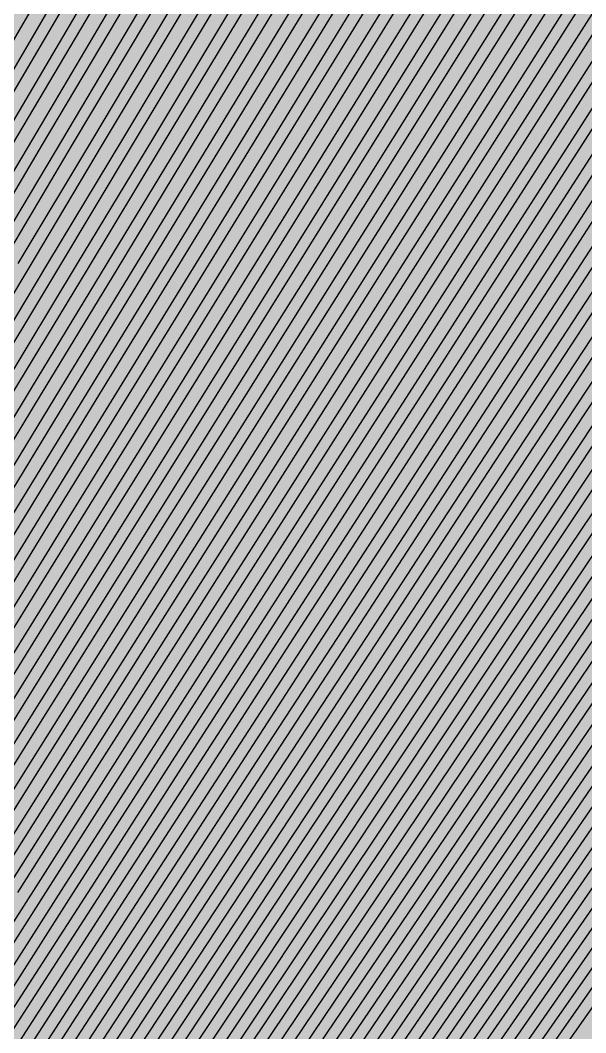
# Model space of a CAD drawing. Header units: metres. Extents: x -7231 to 10969, y -37556 to 1873.
# Drawn here: x 2999.5 to 3101.5, y -18355.3 to -18172.5 of the extents above; entities that cross this region are included whole.
import ezdxf

# ---------------------------------------------------------------- set-up
doc = ezdxf.new("R2010")
doc.units = ezdxf.units.M
for name, color, linetype in [('Metal1', 4, 'CONTINUOUS'), ('Metal2', 3, 'CONTINUOUS'), ('Polyimide', 7, 'CONTINUOUS')]:
    doc.layers.add(name, color=color, linetype=linetype)

msp = doc.modelspace()

# ---------------------------------------------------------------- hatches: boundary and pattern name
at = {"layer": 'Polyimide'}
msp.add_hatch(color=7, dxfattribs=at).paths.add_polyline_path([(4065.69, -468), (4066.67, -501.99), (4068.51, -535.99), (4071.41, -569.99), (4075.54, -603.99), (4081.04, -637.99), (4088.01, -671.99), (4096.52, -705.98), (4106.62, -739.98), (4118.33, -773.98), (4131.63, -807.98), (4146.49, -841.98), (4162.87, -875.98), (4180.68, -909.97), (4199.83, -943.97), (4220.22, -977.97), (4241.73, -1011.97), (4264.21, -1045.97), (4287.52, -1079.96), (4311.51, -1113.96), (4336.01, -1147.96), (4360.86, -1181.96), (4385.88, -1215.96), (4410.89, -1249.96), (4435.74, -1283.95), (4460.24, -1317.95), (4484.23, -1351.95), (4507.54, -1385.95), (4530.02, -1419.95), (4551.53, -1453.94), (4571.92, -1487.94), (4591.07, -1521.94), (4608.88, -1555.94), (4625.26, -1589.94), (4640.12, -1623.94), (4653.42, -1657.93), (4665.13, -1691.93), (4675.23, -1725.93), (4683.74, -1759.93), (4690.71, -1793.93), (4696.21, -1827.93), (4700.34, -1861.92), (4703.24, -1895.92), (4705.08, -1929.92), (4706.06, -1963.92), (4706.44, -1997.92), (4706.5, -2031.91), (4706.5, -4793.02), (4709.95, -4838.39), (4720.22, -4882.71), (4737.08, -4924.98), (4760.13, -4964.2), (4788.85, -4999.49), (4822.58, -5030.03), (4860.53, -5055.12), (4901.85, -5074.18), (4901.85, -5074.18), (4970.68, -5105.23), (5034.7, -5145.26), (5092.76, -5193.54), (5143.8, -5249.19), (5186.89, -5311.2), (5221.24, -5378.44), (5246.23, -5449.69), (5261.41, -5523.66), (5266.5, -5599), (5261.41, -5674.34), (5246.23, -5748.31), (5221.24, -5819.56), (5186.89, -5886.8), (5143.8, -5948.81), (5092.76, -6004.46), (5034.7, -6052.74), (4970.68, -6092.77), (4901.85, -6123.82), (4860.53, -6142.88), (4822.58, -6167.97), (4788.85, -6198.51), (4760.13, -6233.8), (4737.08, -6273.02), (4720.22, -6315.29), (4709.95, -6359.61), (4706.5, -6404.98), (4706.5, -9221.52), (4709.95, -9266.88), (4720.22, -9311.21), (4737.08, -9353.47), (4760.13, -9392.7), (4788.85, -9427.98), (4822.58, -9458.52), (4860.53, -9483.61), (4901.85, -9502.67), (4970.68, -9533.72), (5034.7, -9573.75), (5092.76, -9622.03), (5143.8, -9677.68), (5186.89, -9739.69), (5221.24, -9806.94), (5246.23, -9878.19), (5261.41, -9952.16), (5266.5, -10027.49), (5261.41, -10102.83), (5246.23, -10176.8), (5221.24, -10248.05), (5186.89, -10315.3), (5143.8, -10377.31), (5092.76, -10432.96), (5034.7, -10481.24), (4970.68, -10521.27), (4901.85, -10552.32), (4860.53, -10571.38), (4822.58, -10596.46), (4788.85, -10627), (4760.13, -10662.29), (4737.08, -10701.52), (4720.22, -10743.78), (4709.95, -10788.1), (4706.5, -10833.47), (4706.5, -13650.01), (4709.95, -13695.38), (4720.22, -13739.7), (4737.08, -13781.96), (4760.13, -13821.19), (4788.85, -13856.48), (4822.58, -13887.02), (4860.53, -13912.11), (4901.85, -13931.17), (4970.68, -13962.22), (5034.7, -14002.25), (5092.76, -14050.53), (5143.8, -14106.18), (5186.89, -14168.19), (5221.24, -14235.43), (5246.23, -14306.68), (5261.41, -14380.65), (5266.5, -14455.99), (5261.41, -14531.33), (5246.23, -14605.29), (5221.24, -14676.55), (5186.89, -14743.79), (5143.8, -14805.8), (5092.76, -14861.45), (5034.7, -14909.73), (4970.68, -14949.76), (4901.85, -14980.81), (4860.53, -14999.87), (4822.58, -15024.96), (4788.85, -15055.5), (4760.13, -15090.79), (4737.08, -15130.01), (4720.22, -15172.27), (4709.95, -15216.6), (4706.5, -15261.97), (4706.5, -15455.99), (4720.95, -15750.04), (4764.14, -16041.26), (4835.68, -16326.84), (4934.86, -16604.04), (5060.74, -16870.18), (5212.09, -17122.7), (5387.47, -17359.17), (5585.18, -17577.31), (5803.32, -17775.02), (6039.79, -17950.4), (6292.31, -18101.75), (6558.45, -18227.63), (6835.65, -18326.81), (7121.23, -18398.34), (7412.45, -18441.54), (7706.5, -18455.99), (9969.01, -18455.99), (10047.42, -18459.84), (10125.08, -18471.36), (10201.23, -18490.44), (10275.15, -18516.89), (10346.12, -18550.45), (10413.46, -18590.81), (10476.52, -18637.58), (10534.69, -18690.3), (10587.41, -18748.47), (10634.18, -18811.53), (10674.54, -18878.87), (10708.11, -18949.84), (10734.56, -19023.76), (10753.63, -19099.92), (10765.15, -19177.58), (10769.01, -19255.99), (10769.01, -20895.8), (10730.24, -20951.41), (10694.6, -21009.08), (10662.21, -21068.63), (10633.17, -21129.89), (10607.55, -21192.66), (10585.45, -21256.74), (10566.93, -21321.96), (10552.05, -21388.09), (10540.84, -21454.95), (10533.35, -21522.33), (10529.6, -21590.02), (10529.6, -21657.81), (10533.35, -21725.5), (10540.84, -21792.87), (10552.05, -21859.73), (10566.93, -21925.87), (10585.45, -21991.08), (10607.55, -22055.17), (10633.17, -22117.94), (10662.21, -22179.19), (10694.6, -22238.74), (10730.24, -22296.41), (10769.01, -22352.03), (10769.01, -32454.24), (10728.74, -32510.49), (10691.72, -32568.92), (10658.05, -32629.35), (10627.85, -32691.58), (10601.2, -32755.42), (10578.21, -32820.67), (10558.93, -32887.1), (10543.44, -32954.52), (10531.77, -33022.71), (10523.97, -33091.44), (10520.07, -33160.51), (10520.07, -33229.69), (10523.97, -33298.75), (10531.77, -33367.49), (10543.44, -33435.67), (10558.93, -33503.09), (10578.21, -33569.53), (10601.2, -33634.77), (10627.85, -33698.61), (10658.05, -33760.85), (10691.72, -33821.28), (10728.74, -33879.71), (10769.01, -33935.96), (10769.01, -36556), (10765.15, -36634.41), (10753.63, -36712.07), (10734.56, -36788.23), (10708.11, -36862.15), (10674.54, -36933.12), (10634.18, -37000.46), (10587.41, -37063.51), (10534.69, -37121.69), (10476.52, -37174.41), (10413.46, -37221.18), (10346.12, -37261.54), (10275.15, -37295.1), (10201.23, -37321.55), (10125.08, -37340.63), (10047.42, -37352.15), (9969.01, -37356), (-6231.01, -37356), (-6309.42, -37352.15), (-6387.08, -37340.63), (-6463.23, -37321.55), (-6537.15, -37295.1), (-6608.12, -37261.54), (-6675.46, -37221.18), (-6738.52, -37174.41), (-6796.69, -37121.69), (-6849.41, -37063.51), (-6896.18, -37000.46), (-6936.54, -36933.12), (-6970.11, -36862.15), (-6996.56, -36788.23), (-7015.63, -36712.07), (-7027.15, -36634.41), (-7031.01, -36556), (-7031.01, -33936), (-6990.74, -33879.75), (-6953.7, -33821.31), (-6920.03, -33760.88), (-6889.82, -33698.64), (-6863.18, -33634.8), (-6840.18, -33569.55), (-6820.9, -33503.11), (-6805.4, -33435.69), (-6793.74, -33367.49), (-6785.94, -33298.75), (-6782.03, -33229.68), (-6782.03, -33160.5), (-6785.94, -33091.43), (-6793.74, -33022.69), (-6805.4, -32954.5), (-6820.9, -32887.07), (-6840.18, -32820.63), (-6863.18, -32755.39), (-6889.82, -32691.54), (-6920.03, -32629.3), (-6953.7, -32568.87), (-6990.74, -32510.43), (-7031.01, -32454.18), (-7031.01, -22364.83), (-6990.74, -22308.58), (-6953.7, -22250.14), (-6920.03, -22189.71), (-6889.82, -22127.47), (-6863.18, -22063.62), (-6840.18, -21998.38), (-6820.9, -21931.94), (-6805.4, -21864.51), (-6793.74, -21796.32), (-6785.94, -21727.58), (-6782.03, -21658.51), (-6782.03, -21589.33), (-6785.94, -21520.26), (-6793.74, -21451.52), (-6805.4, -21383.32), (-6820.9, -21315.9), (-6840.18, -21249.46), (-6863.18, -21184.21), (-6889.82, -21120.37), (-6920.03, -21058.13), (-6953.7, -20997.7), (-6990.74, -20939.26), (-7031.01, -20883.01), (-7031.01, -19255.99), (-7027.15, -19177.58), (-7015.63, -19099.92), (-6996.56, -19023.76), (-6970.11, -18949.84), (-6936.54, -18878.87), (-6896.18, -18811.53), (-6849.41, -18748.47), (-6796.69, -18690.3), (-6738.52, -18637.58), (-6675.46, -18590.81), (-6608.12, -18550.45), (-6537.15, -18516.89), (-6463.23, -18490.44), (-6387.08, -18471.36), (-6309.42, -18459.84), (-6231.01, -18455.99), (-3968.5, -18455.99), (-3674.45, -18441.54), (-3383.23, -18398.34), (-3097.65, -18326.81), (-2820.45, -18227.63), (-2554.31, -18101.75), (-2301.79, -17950.4), (-2065.32, -17775.02), (-1847.18, -17577.31), (-1649.47, -17359.17), (-1474.09, -17122.7), (-1322.74, -16870.18), (-1196.86, -16604.04), (-1097.68, -16326.84), (-1026.14, -16041.26), (-982.95, -15750.04), (-968.5, -15455.99), (-968.5, -15261.97), (-971.95, -15216.6), (-982.22, -15172.27), (-999.08, -15130.01), (-1022.13, -15090.79), (-1050.85, -15055.5), (-1084.58, -15024.96), (-1122.53, -14999.87), (-1163.85, -14980.81), (-1232.68, -14949.76), (-1296.7, -14909.73), (-1354.76, -14861.45), (-1405.8, -14805.8), (-1448.89, -14743.79), (-1483.24, -14676.55), (-1508.23, -14605.29), (-1523.41, -14531.33), (-1528.5, -14455.99), (-1523.41, -14380.65), (-1508.23, -14306.68), (-1483.24, -14235.43), (-1448.89, -14168.19), (-1405.8, -14106.18), (-1354.76, -14050.53), (-1296.7, -14002.25), (-1232.68, -13962.22), (-1163.85, -13931.17), (-1122.53, -13912.11), (-1084.58, -13887.02), (-1050.85, -13856.48), (-1022.13, -13821.19), (-999.08, -13781.96), (-982.22, -13739.7), (-971.95, -13695.38), (-968.5, -13650.01), (-968.5, -12309.64), (-971.95, -12264.27), (-982.22, -12219.94), (-999.08, -12177.68), (-1022.13, -12138.46), (-1050.85, -12103.17), (-1084.58, -12072.63), (-1122.53, -12047.54), (-1163.85, -12028.48), (-1232.68, -11997.43), (-1296.7, -11957.4), (-1354.76, -11909.12), (-1405.8, -11853.47), (-1448.89, -11791.46), (-1483.24, -11724.22), (-1508.23, -11652.96), (-1523.41, -11579), (-1528.5, -11503.66), (-1523.41, -11428.32), (-1508.23, -11354.35), (-1483.24, -11283.1), (-1448.89, -11215.86), (-1405.8, -11153.85), (-1354.76, -11098.2), (-1296.7, -11049.92), (-1232.68, -11009.89), (-1163.85, -10978.84), (-1122.53, -10959.78), (-1084.58, -10934.69), (-1050.85, -10904.15), (-1022.13, -10868.86), (-999.08, -10829.63), (-982.22, -10787.37), (-971.95, -10743.05), (-968.5, -10697.68), (-968.5, -9357.31), (-971.95, -9311.94), (-982.22, -9267.62), (-999.08, -9225.35), (-1022.13, -9186.13), (-1050.85, -9150.84), (-1084.58, -9120.3), (-1122.53, -9095.21), (-1163.85, -9076.15), (-1163.85, -9076.15), (-1232.68, -9045.1), (-1296.7, -9005.07), (-1354.76, -8956.79), (-1405.8, -8901.14), (-1448.89, -8839.13), (-1483.24, -8771.89), (-1508.23, -8700.64), (-1523.41, -8626.67), (-1528.5, -8551.33), (-1523.41, -8475.99), (-1508.23, -8402.02), (-1483.24, -8330.77), (-1448.89, -8263.53), (-1405.8, -8201.52), (-1354.76, -8145.87), (-1296.7, -8097.59), (-1232.68, -8057.56), (-1163.85, -8026.51), (-1163.85, -8026.51), (-1122.53, -8007.45), (-1084.58, -7982.36), (-1050.85, -7951.82), (-1022.13, -7916.53), (-999.08, -7877.31), (-982.22, -7835.04), (-971.95, -7790.72), (-968.5, -7745.35), (-968.5, -6404.98), (-971.95, -6359.61), (-982.22, -6315.29), (-999.08, -6273.02), (-1022.13, -6233.8), (-1050.85, -6198.51), (-1084.58, -6167.97), (-1122.53, -6142.88), (-1163.85, -6123.82), (-1163.85, -6123.82), (-1232.68, -6092.77), (-1296.7, -6052.74), (-1354.76, -6004.46), (-1405.8, -5948.81), (-1448.89, -5886.8), (-1483.24, -5819.56), (-1508.23, -5748.31), (-1523.41, -5674.34), (-1528.5, -5599), (-1523.41, -5523.66), (-1508.23, -5449.69), (-1483.24, -5378.44), (-1448.89, -5311.2), (-1405.8, -5249.19), (-1354.76, -5193.54), (-1296.7, -5145.26), (-1232.68, -5105.23), (-1163.85, -5074.18), (-1163.85, -5074.18), (-1122.53, -5055.12), (-1084.58, -5030.03), (-1050.85, -4999.49), (-1022.13, -4964.2), (-999.08, -4924.98), (-982.22, -4882.71), (-971.95, -4838.39), (-968.5, -4793.02), (-968.5, -2031.91), (-968.44, -1997.92), (-968.06, -1963.92), (-967.05, -1929.92), (-965.18, -1895.92), (-962.22, -1861.92), (-958.01, -1827.93), (-952.41, -1793.93), (-945.31, -1759.93), (-936.64, -1725.93), (-926.35, -1691.93), (-914.43, -1657.93), (-900.88, -1623.94), (-885.74, -1589.94), (-869.05, -1555.94), (-850.91, -1521.94), (-831.4, -1487.94), (-810.63, -1453.94), (-788.72, -1419.95), (-765.82, -1385.95), (-742.07, -1351.95), (-717.63, -1317.95), (-692.67, -1283.95), (-667.36, -1249.96), (-641.88, -1215.96), (-616.39, -1181.96), (-591.08, -1147.96), (-566.12, -1113.96), (-541.68, -1079.96), (-517.93, -1045.97), (-495.03, -1011.97), (-473.12, -977.97), (-452.35, -943.97), (-432.84, -909.97), (-414.7, -875.98), (-398.01, -841.98), (-382.87, -807.98), (-369.32, -773.98), (-357.4, -739.98), (-347.11, -705.98), (-338.44, -671.99), (-331.34, -637.99), (-325.74, -603.99), (-321.53, -569.99), (-318.57, -535.99), (-316.7, -501.99), (-315.69, -468), (-315.31, -434), (-315.25, -400), (-315.25, 401), (-315.25, 451), (-315.25, 1644), (-270.25, 1644), (-270.03, 1637.13), (-269.35, 1630.29), (-268.23, 1623.52), (-266.67, 1616.82), (-264.68, 1610.25), (-262.26, 1603.82), (-259.42, 1597.56), (-256.18, 1591.5), (-252.55, 1585.67), (-248.55, 1580.08), (-244.19, 1574.77), (-239.5, 1569.75), (-234.48, 1565.06), (-229.17, 1560.7), (-223.58, 1556.7), (-217.75, 1553.07), (-211.69, 1549.83), (-205.43, 1546.99), (-199, 1544.57), (-192.43, 1542.58), (-185.73, 1541.02), (-178.96, 1539.9), (-172.12, 1539.22), (-165.25, 1539), (-158.38, 1539.22), (-151.54, 1539.9), (-144.77, 1541.02), (-138.07, 1542.58), (-131.5, 1544.57), (-125.07, 1546.99), (-118.81, 1549.83), (-112.75, 1553.07), (-106.92, 1556.7), (-101.33, 1560.7), (-96.02, 1565.06), (-91, 1569.75), (-86.31, 1574.77), (-81.95, 1580.08), (-77.95, 1585.67), (-74.32, 1591.5), (-71.08, 1597.56), (-68.24, 1603.82), (-65.82, 1610.25), (-63.83, 1616.82), (-62.27, 1623.52), (-61.15, 1630.29), (-60.47, 1637.13), (-60.25, 1644), (1853, 1644), (1853, 1573), (3815.25, 1573), (3815.46, 1579.54), (3816.11, 1586.05), (3817.17, 1592.51), (3818.66, 1598.88), (3820.56, 1605.14), (3822.86, 1611.27), (3825.56, 1617.23), (3828.65, 1623), (3832.1, 1628.56), (3835.91, 1633.88), (3840.07, 1638.93), (3844.54, 1643.71), (3849.32, 1648.18), (3854.37, 1652.34), (3859.69, 1656.15), (3865.25, 1659.6), (3871.02, 1662.69), (3876.98, 1665.39), (3883.11, 1667.69), (3889.37, 1669.59), (3895.74, 1671.08), (3902.2, 1672.14), (3908.71, 1672.79), (3915.25, 1673), (3921.79, 1672.79), (3928.3, 1672.14), (3934.76, 1671.08), (3941.13, 1669.59), (3947.39, 1667.69), (3953.52, 1665.39), (3959.48, 1662.69), (3965.25, 1659.6), (3970.81, 1656.15), (3976.13, 1652.34), (3981.18, 1648.18), (3985.96, 1643.71), (3990.43, 1638.93), (3994.59, 1633.88), (3998.4, 1628.56), (4001.85, 1623), (4004.94, 1617.23), (4007.64, 1611.27), (4009.94, 1605.14), (4011.84, 1598.88), (4013.33, 1592.51), (4014.39, 1586.05), (4015.04, 1579.54), (4015.25, 1573), (4065.25, 1573), (4065.25, 451), (4065.25, 401), (4065.25, -400), (4065.31, -434), (4065.69, -468)])

# ---------------------------------------------------------------- linework, layer by layer
at = {"layer": 'Metal1'}
for points in [[(2987.87, -18261.42), (3001.5, -18238.91), (3015.14, -18216.41), (3028.77, -18193.91), (3042.41, -18171.41), (3056.04, -18148.91), (3069.68, -18126.41), (3083.31, -18103.91), (3096.95, -18081.41), (3110.58, -18058.91), (3124.22, -18036.41), (3137.85, -18013.91), (3151.49, -17991.41), (3165.12, -17968.91), (3178.76, -17946.41), (3192.39, -17923.91), (3206.03, -17901.4), (3219.66, -17878.9), (3233.3, -17856.4), (3246.93, -17833.9), (3260.57, -17811.4), (3274.2, -17788.9), (3287.84, -17766.4)], [(2990.93, -18238.92), (3004.44, -18216.42), (3017.95, -18193.92), (3031.46, -18171.42), (3044.96, -18148.92), (3058.47, -18126.41), (3071.98, -18103.91), (3085.49, -18081.41), (3099, -18058.91), (3112.5, -18036.41), (3126.01, -18013.91), (3139.52, -17991.41), (3153.03, -17968.91), (3166.53, -17946.41), (3180.04, -17923.91), (3193.55, -17901.41), (3207.06, -17878.91), (3220.57, -17856.41), (3234.07, -17833.91), (3247.58, -17811.41), (3261.09, -17788.9), (3274.6, -17766.4)], [(2993.74, -18216.42), (3007.13, -18193.92), (3020.51, -18171.42), (3033.89, -18148.92), (3047.27, -18126.42), (3060.65, -18103.92), (3074.03, -18081.42), (3087.41, -18058.92), (3100.79, -18036.42), (3114.17, -18013.92), (3127.55, -17991.41), (3140.93, -17968.91), (3154.31, -17946.41), (3167.69, -17923.91), (3181.07, -17901.41), (3194.45, -17878.91), (3207.83, -17856.41), (3221.21, -17833.91), (3234.6, -17811.41), (3247.98, -17788.91), (3261.36, -17766.41)], [(2994.86, -18283.91), (3008.75, -18261.41), (3022.64, -18238.91), (3036.53, -18216.41), (3050.42, -18193.91), (3064.31, -18171.41), (3078.2, -18148.91), (3092.09, -18126.4), (3105.98, -18103.9), (3119.87, -18081.4), (3133.76, -18058.9), (3147.64, -18036.4), (3161.53, -18013.9), (3175.42, -17991.4), (3189.31, -17968.9), (3203.2, -17946.4), (3217.09, -17923.9), (3230.98, -17901.4), (3244.87, -17878.9), (3258.76, -17856.4), (3272.65, -17833.9), (3286.54, -17811.39), (3300.43, -17788.89), (3314.31, -17766.39)], [(2996.3, -18193.92), (3009.55, -18171.42), (3022.81, -18148.92), (3036.06, -18126.42), (3049.32, -18103.92), (3062.57, -18081.42), (3075.82, -18058.92), (3089.08, -18036.42), (3102.33, -18013.92), (3115.58, -17991.42), (3128.84, -17968.92), (3142.09, -17946.42), (3155.34, -17923.92), (3168.6, -17901.42), (3181.85, -17878.91), (3195.1, -17856.41), (3208.36, -17833.91), (3221.61, -17811.41), (3234.86, -17788.91), (3248.12, -17766.41)], [(2998.31, -18261.41), (3012.07, -18238.91), (3025.83, -18216.41), (3039.6, -18193.91), (3053.36, -18171.41), (3067.12, -18148.91), (3080.88, -18126.41), (3094.64, -18103.91), (3108.41, -18081.41), (3122.17, -18058.91), (3135.93, -18036.41), (3149.69, -18013.9), (3163.45, -17991.4), (3177.22, -17968.9), (3190.98, -17946.4), (3204.74, -17923.9), (3218.5, -17901.4), (3232.26, -17878.9), (3246.03, -17856.4), (3259.79, -17833.9), (3273.55, -17811.4), (3287.31, -17788.9), (3301.07, -17766.4)], [(3302.78, -17767.44), (3289.02, -17789.94), (3275.26, -17812.44), (3261.49, -17834.94), (3247.73, -17857.44), (3233.97, -17879.94), (3220.21, -17902.44), (3206.45, -17924.95), (3192.68, -17947.45), (3178.92, -17969.95), (3165.16, -17992.45), (3151.4, -18014.95), (3137.64, -18037.45), (3123.87, -18059.95), (3110.11, -18082.45), (3096.35, -18104.95), (3082.59, -18127.45), (3068.83, -18149.95), (3055.06, -18172.45), (3041.3, -18194.95), (3027.54, -18217.45), (3013.78, -18239.95), (3000.02, -18262.46), (2986.25, -18284.96)], [(3236.61, -17767.42), (3223.48, -17789.92), (3210.35, -17812.42), (3197.23, -17834.92), (3184.1, -17857.43), (3170.97, -17879.93), (3157.85, -17902.43), (3144.72, -17924.93), (3131.59, -17947.43), (3118.47, -17969.93), (3105.34, -17992.43), (3092.22, -18014.93), (3079.09, -18037.43), (3065.96, -18059.93), (3052.84, -18082.43), (3039.71, -18104.93), (3026.58, -18127.43), (3013.46, -18149.93), (3000.33, -18172.43), (2987.2, -18194.94)], [(3289.55, -17767.44), (3275.91, -17789.94), (3262.28, -17812.44), (3248.64, -17834.94), (3235.01, -17857.44), (3221.37, -17879.94), (3207.74, -17902.44), (3194.1, -17924.94), (3180.47, -17947.44), (3166.83, -17969.94), (3153.2, -17992.44), (3139.56, -18014.94), (3125.93, -18037.45), (3112.29, -18059.95), (3098.66, -18082.45), (3085.02, -18104.95), (3071.39, -18127.45), (3057.75, -18149.95), (3044.12, -18172.45), (3030.48, -18194.95), (3016.85, -18217.45), (3003.21, -18239.95), (2989.58, -18262.45)], [(3276.31, -17767.43), (3262.8, -17789.93), (3249.3, -17812.43), (3235.79, -17834.94), (3222.28, -17857.44), (3208.77, -17879.94), (3195.26, -17902.44), (3181.76, -17924.94), (3168.25, -17947.44), (3154.74, -17969.94), (3141.23, -17992.44), (3127.73, -18014.94), (3114.22, -18037.44), (3100.71, -18059.94), (3087.2, -18082.44), (3073.69, -18104.94), (3060.19, -18127.44), (3046.68, -18149.95), (3033.17, -18172.45), (3019.66, -18194.95), (3006.16, -18217.45), (2992.65, -18239.95)], [(3263.08, -17767.43), (3249.7, -17789.93), (3236.31, -17812.43), (3222.93, -17834.93), (3209.55, -17857.43), (3196.17, -17879.93), (3182.79, -17902.43), (3169.41, -17924.93), (3156.03, -17947.44), (3142.65, -17969.94), (3129.27, -17992.44), (3115.89, -18014.94), (3102.51, -18037.44), (3089.13, -18059.94), (3075.75, -18082.44), (3062.37, -18104.94), (3048.99, -18127.44), (3035.61, -18149.94), (3022.22, -18172.44), (3008.84, -18194.94), (2995.46, -18217.44)], [(3316.02, -17767.44), (3302.13, -17789.94), (3288.24, -17812.45), (3274.35, -17834.95), (3260.46, -17857.45), (3246.57, -17879.95), (3232.68, -17902.45), (3218.79, -17924.95), (3204.9, -17947.45), (3191.01, -17969.95), (3177.12, -17992.45), (3163.24, -18014.95), (3149.35, -18037.45), (3135.46, -18059.95), (3121.57, -18082.45), (3107.68, -18104.95), (3093.79, -18127.45), (3079.9, -18149.96), (3066.01, -18172.46), (3052.12, -18194.96), (3038.23, -18217.46), (3024.34, -18239.96), (3010.45, -18262.46), (2996.57, -18284.96)], [(3249.84, -17767.43), (3236.59, -17789.93), (3223.33, -17812.43), (3210.08, -17834.93), (3196.83, -17857.43), (3183.57, -17879.93), (3170.32, -17902.43), (3157.07, -17924.93), (3143.81, -17947.43), (3130.56, -17969.93), (3117.31, -17992.43), (3104.05, -18014.93), (3090.8, -18037.43), (3077.55, -18059.94), (3064.29, -18082.44), (3051.04, -18104.94), (3037.78, -18127.44), (3024.53, -18149.94), (3011.28, -18172.44), (2998.02, -18194.94)], [(2991.16, -18306.41), (3005.18, -18283.91), (3019.2, -18261.41), (3033.21, -18238.9), (3047.23, -18216.4), (3061.24, -18193.9), (3075.26, -18171.4), (3089.28, -18148.9), (3103.29, -18126.4), (3117.31, -18103.9), (3131.33, -18081.4), (3145.34, -18058.9), (3159.36, -18036.4), (3173.37, -18013.9), (3187.39, -17991.4), (3201.41, -17968.9), (3215.42, -17946.4), (3229.44, -17923.89), (3243.46, -17901.39), (3257.47, -17878.89), (3271.49, -17856.39), (3285.5, -17833.89), (3299.52, -17811.39), (3313.54, -17788.89)], [(3315.23, -17789.95), (3301.22, -17812.45), (3287.2, -17834.95), (3273.19, -17857.45), (3259.17, -17879.95), (3245.15, -17902.45), (3231.14, -17924.95), (3217.12, -17947.45), (3203.1, -17969.95), (3189.09, -17992.45), (3175.07, -18014.95), (3161.06, -18037.46), (3147.04, -18059.96), (3133.02, -18082.46), (3119.01, -18104.96), (3104.99, -18127.46), (3090.97, -18149.96), (3076.96, -18172.46), (3062.94, -18194.96), (3048.93, -18217.46), (3034.91, -18239.96), (3020.89, -18262.46), (3006.88, -18284.96), (2992.86, -18307.46)], [(2987.21, -18328.9), (3001.35, -18306.4), (3015.49, -18283.9), (3029.64, -18261.4), (3043.78, -18238.9), (3057.92, -18216.4), (3072.07, -18193.9), (3086.21, -18171.4), (3100.35, -18148.9), (3114.5, -18126.4), (3128.64, -18103.9), (3142.79, -18081.4), (3156.93, -18058.9), (3171.07, -18036.39), (3185.22, -18013.89), (3199.36, -17991.39), (3213.5, -17968.89), (3227.65, -17946.39), (3241.79, -17923.89), (3255.93, -17901.39), (3270.08, -17878.89), (3284.22, -17856.39), (3298.36, -17833.89), (3312.51, -17811.39)], [(3314.2, -17812.45), (3300.06, -17834.95), (3285.91, -17857.45), (3271.77, -17879.95), (3257.63, -17902.46), (3243.48, -17924.96), (3229.34, -17947.46), (3215.2, -17969.96), (3201.05, -17992.46), (3186.91, -18014.96), (3172.77, -18037.46), (3158.62, -18059.96), (3144.48, -18082.46), (3130.34, -18104.96), (3116.19, -18127.46), (3102.05, -18149.96), (3087.9, -18172.46), (3073.76, -18194.96), (3059.62, -18217.46), (3045.47, -18239.97), (3031.33, -18262.47), (3017.19, -18284.97), (3003.04, -18307.47), (2988.9, -18329.97)], [(2997.27, -18328.9), (3011.54, -18306.4), (3025.81, -18283.9), (3040.08, -18261.4), (3054.35, -18238.9), (3068.62, -18216.4), (3082.89, -18193.9), (3097.16, -18171.4), (3111.43, -18148.89), (3125.7, -18126.39), (3139.97, -18103.89), (3154.24, -18081.39), (3168.52, -18058.89), (3182.79, -18036.39), (3197.06, -18013.89), (3211.33, -17991.39), (3225.6, -17968.89), (3239.87, -17946.39), (3254.14, -17923.89), (3268.41, -17901.39), (3282.68, -17878.89), (3296.95, -17856.39), (3311.22, -17833.89)], [(3312.91, -17834.96), (3298.64, -17857.46), (3284.37, -17879.96), (3270.1, -17902.46), (3255.83, -17924.96), (3241.56, -17947.46), (3227.29, -17969.96), (3213.02, -17992.46), (3198.75, -18014.96), (3184.47, -18037.46), (3170.2, -18059.96), (3155.93, -18082.46), (3141.66, -18104.96), (3127.39, -18127.47), (3113.12, -18149.97), (3098.85, -18172.47), (3084.58, -18194.97), (3070.31, -18217.47), (3056.04, -18239.97), (3041.77, -18262.47), (3027.5, -18284.97), (3013.23, -18307.47), (2998.96, -18329.97)], [(2992.93, -18351.4), (3007.33, -18328.9), (3021.73, -18306.4), (3036.13, -18283.9), (3050.52, -18261.39), (3064.92, -18238.89), (3079.32, -18216.39), (3093.72, -18193.89), (3108.11, -18171.39), (3122.51, -18148.89), (3136.91, -18126.39), (3151.31, -18103.89), (3165.7, -18081.39), (3180.1, -18058.89), (3194.5, -18036.39), (3208.9, -18013.89), (3223.29, -17991.39), (3237.69, -17968.89), (3252.09, -17946.39), (3266.49, -17923.88), (3280.89, -17901.38), (3295.28, -17878.88), (3309.68, -17856.38)], [(3311.37, -17857.46), (3296.97, -17879.96), (3282.57, -17902.46), (3268.17, -17924.96), (3253.77, -17947.46), (3239.38, -17969.96), (3224.98, -17992.46), (3210.58, -18014.97), (3196.18, -18037.47), (3181.79, -18059.97), (3167.39, -18082.47), (3152.99, -18104.97), (3138.59, -18127.47), (3124.2, -18149.97), (3109.8, -18172.47), (3095.4, -18194.97), (3081, -18217.47), (3066.61, -18239.97), (3052.21, -18262.47), (3037.81, -18284.97), (3023.41, -18307.47), (3009.01, -18329.97), (2994.62, -18352.48)], [(2988.34, -18373.89), (3002.87, -18351.39), (3017.39, -18328.89), (3031.92, -18306.39), (3046.44, -18283.89), (3060.97, -18261.39), (3075.49, -18238.89), (3090.01, -18216.39), (3104.54, -18193.89), (3119.06, -18171.39), (3133.59, -18148.89), (3148.11, -18126.39), (3162.64, -18103.89), (3177.16, -18081.39), (3191.69, -18058.89), (3206.21, -18036.38), (3220.74, -18013.88), (3235.26, -17991.38), (3249.79, -17968.88), (3264.31, -17946.38), (3278.84, -17923.88), (3293.36, -17901.38), (3307.89, -17878.88)], [(3309.57, -17879.96), (3295.04, -17902.47), (3280.52, -17924.97), (3265.99, -17947.47), (3251.47, -17969.97), (3236.94, -17992.47), (3222.42, -18014.97), (3207.89, -18037.47), (3193.37, -18059.97), (3178.84, -18082.47), (3164.32, -18104.97), (3149.79, -18127.47), (3135.27, -18149.97), (3120.74, -18172.47), (3106.22, -18194.97), (3091.7, -18217.47), (3077.17, -18239.98), (3062.65, -18262.48), (3048.12, -18284.98), (3033.6, -18307.48), (3019.07, -18329.98), (3004.55, -18352.48), (2990.02, -18374.98)], [(2998.15, -18373.89), (3012.8, -18351.39), (3027.45, -18328.89), (3042.1, -18306.39), (3056.76, -18283.89), (3071.41, -18261.39), (3086.06, -18238.89), (3100.71, -18216.39), (3115.36, -18193.89), (3130.02, -18171.39), (3144.67, -18148.88), (3159.32, -18126.38), (3173.97, -18103.88), (3188.62, -18081.38), (3203.28, -18058.88), (3217.93, -18036.38), (3232.58, -18013.88), (3247.23, -17991.38), (3261.88, -17968.88), (3276.53, -17946.38), (3291.19, -17923.88), (3305.84, -17901.38)], [(3307.51, -17902.47), (3292.86, -17924.97), (3278.21, -17947.47), (3263.56, -17969.97), (3248.91, -17992.47), (3234.26, -18014.97), (3219.6, -18037.47), (3204.95, -18059.97), (3190.3, -18082.47), (3175.65, -18104.97), (3161, -18127.48), (3146.34, -18149.98), (3131.69, -18172.48), (3117.04, -18194.98), (3102.39, -18217.48), (3087.74, -18239.98), (3073.08, -18262.48), (3058.43, -18284.98), (3043.78, -18307.48), (3029.13, -18329.98), (3014.48, -18352.48), (2999.82, -18374.98), (2985.17, -18397.48)], [(2987.95, -18418.89), (3002.86, -18396.39), (3017.76, -18373.88), (3032.67, -18351.38), (3047.57, -18328.88), (3062.48, -18306.38), (3077.39, -18283.88), (3092.29, -18261.38), (3107.2, -18238.88), (3122.11, -18216.38), (3137.01, -18193.88), (3151.92, -18171.38), (3166.82, -18148.88), (3181.73, -18126.38), (3196.64, -18103.88), (3211.54, -18081.38), (3226.45, -18058.88), (3241.35, -18036.37), (3256.26, -18013.87), (3271.17, -17991.37), (3286.07, -17968.87), (3300.98, -17946.37), (3315.89, -17923.87)], [(2993.18, -18396.39), (3007.95, -18373.89), (3022.73, -18351.39), (3037.51, -18328.89), (3052.29, -18306.39), (3067.07, -18283.89), (3081.85, -18261.38), (3096.63, -18238.88), (3111.41, -18216.38), (3126.19, -18193.88), (3140.97, -18171.38), (3155.75, -18148.88), (3170.52, -18126.38), (3185.3, -18103.88), (3200.08, -18081.38), (3214.86, -18058.88), (3229.64, -18036.38), (3244.42, -18013.88), (3259.2, -17991.38), (3273.98, -17968.88), (3288.76, -17946.38), (3303.54, -17923.87)], [(3317.55, -17924.98), (3302.65, -17947.48), (3287.74, -17969.98), (3272.83, -17992.48), (3257.93, -18014.98), (3243.02, -18037.48), (3228.12, -18059.98), (3213.21, -18082.48), (3198.3, -18104.98), (3183.4, -18127.48), (3168.49, -18149.98), (3153.58, -18172.48), (3138.68, -18194.98), (3123.77, -18217.48), (3108.87, -18239.99), (3093.96, -18262.49), (3079.05, -18284.99), (3064.15, -18307.49), (3049.24, -18329.99), (3034.34, -18352.49), (3019.43, -18374.99), (3004.52, -18397.49), (2989.62, -18419.99)], [(3305.21, -17924.97), (3290.43, -17947.47), (3275.65, -17969.97), (3260.87, -17992.47), (3246.09, -18014.98), (3231.31, -18037.48), (3216.53, -18059.98), (3201.75, -18082.48), (3186.98, -18104.98), (3172.2, -18127.48), (3157.42, -18149.98), (3142.64, -18172.48), (3127.86, -18194.98), (3113.08, -18217.48), (3098.3, -18239.98), (3083.52, -18262.48), (3068.74, -18284.98), (3053.96, -18307.48), (3039.18, -18329.98), (3024.41, -18352.49), (3009.63, -18374.99), (2994.85, -18397.49)], [(2997.5, -18418.88), (3012.54, -18396.38), (3027.57, -18373.88), (3042.6, -18351.38), (3057.64, -18328.88), (3072.67, -18306.38), (3087.7, -18283.88), (3102.74, -18261.38), (3117.77, -18238.88), (3132.8, -18216.38), (3147.84, -18193.88), (3162.87, -18171.38), (3177.9, -18148.87), (3192.94, -18126.37), (3207.97, -18103.87), (3223, -18081.37), (3238.04, -18058.87), (3253.07, -18036.37), (3268.1, -18013.87), (3283.14, -17991.37), (3298.17, -17968.87), (3313.2, -17946.37)], [(3314.86, -17947.48), (3299.83, -17969.98), (3284.8, -17992.48), (3269.76, -18014.98), (3254.73, -18037.48), (3239.7, -18059.98), (3224.66, -18082.48), (3209.63, -18104.98), (3194.6, -18127.49), (3179.56, -18149.99), (3164.53, -18172.49), (3149.5, -18194.99), (3134.46, -18217.49), (3119.43, -18239.99), (3104.4, -18262.49), (3089.36, -18284.99), (3074.33, -18307.49), (3059.3, -18329.99), (3044.26, -18352.49), (3029.23, -18374.99), (3014.2, -18397.49), (2999.16, -18419.99)], [(2991.89, -18441.38), (3007.05, -18418.88), (3022.21, -18396.38), (3037.38, -18373.88), (3052.54, -18351.38), (3067.7, -18328.88), (3082.86, -18306.38), (3098.02, -18283.88), (3113.18, -18261.37), (3128.34, -18238.87), (3143.5, -18216.37), (3158.66, -18193.87), (3173.82, -18171.37), (3188.98, -18148.87), (3204.14, -18126.37), (3219.3, -18103.87), (3234.46, -18081.37), (3249.62, -18058.87), (3264.78, -18036.37), (3279.94, -18013.87), (3295.1, -17991.37), (3310.26, -17968.87)], [(3311.92, -17969.98), (3296.76, -17992.48), (3281.6, -18014.99), (3266.44, -18037.49), (3251.28, -18059.99), (3236.12, -18082.49), (3220.96, -18104.99), (3205.8, -18127.49), (3190.64, -18149.99), (3175.48, -18172.49), (3160.32, -18194.99), (3145.16, -18217.49), (3130, -18239.99), (3114.84, -18262.49), (3099.68, -18284.99), (3084.52, -18307.49), (3069.35, -18329.99), (3054.19, -18352.5), (3039.03, -18375), (3023.87, -18397.5), (3008.71, -18420), (2993.55, -18442.5)], [(2986.03, -18463.88), (3001.32, -18441.38), (3016.61, -18418.88), (3031.89, -18396.38), (3047.18, -18373.88), (3062.47, -18351.37), (3077.76, -18328.87), (3093.05, -18306.37), (3108.33, -18283.87), (3123.62, -18261.37), (3138.91, -18238.87), (3154.2, -18216.37), (3169.48, -18193.87), (3184.77, -18171.37), (3200.06, -18148.87), (3215.35, -18126.37), (3230.63, -18103.87), (3245.92, -18081.37), (3261.21, -18058.87), (3276.5, -18036.36), (3291.78, -18013.86), (3307.07, -17991.36)], [(3308.73, -17992.49), (3293.44, -18014.99), (3278.15, -18037.49), (3262.86, -18059.99), (3247.58, -18082.49), (3232.29, -18104.99), (3217, -18127.49), (3201.71, -18149.99), (3186.42, -18172.49), (3171.14, -18194.99), (3155.85, -18217.49), (3140.56, -18240), (3125.27, -18262.5), (3109.99, -18285), (3094.7, -18307.5), (3079.41, -18330), (3064.12, -18352.5), (3048.84, -18375), (3033.55, -18397.5), (3018.26, -18420), (3002.97, -18442.5), (2987.69, -18465)], [(2995.33, -18463.87), (3010.74, -18441.37), (3026.16, -18418.87), (3041.57, -18396.37), (3056.99, -18373.87), (3072.4, -18351.37), (3087.82, -18328.87), (3103.23, -18306.37), (3118.65, -18283.87), (3134.06, -18261.37), (3149.48, -18238.87), (3164.89, -18216.37), (3180.31, -18193.87), (3195.72, -18171.37), (3211.14, -18148.87), (3226.55, -18126.36), (3241.97, -18103.86), (3257.38, -18081.36), (3272.8, -18058.86), (3288.21, -18036.36), (3303.62, -18013.86)], [(3004.63, -18463.87), (3020.17, -18441.37), (3035.71, -18418.87), (3051.25, -18396.37), (3066.8, -18373.87), (3082.34, -18351.37), (3097.88, -18328.87), (3113.42, -18306.37), (3128.96, -18283.87), (3144.51, -18261.37), (3160.05, -18238.86), (3175.59, -18216.36), (3191.13, -18193.86), (3206.67, -18171.36), (3222.21, -18148.86), (3237.76, -18126.36), (3253.3, -18103.86), (3268.84, -18081.36), (3284.38, -18058.86), (3299.92, -18036.36), (3315.47, -18013.86)], [(3305.27, -18014.99), (3289.86, -18037.49), (3274.45, -18059.99), (3259.03, -18082.49), (3243.62, -18104.99), (3228.2, -18127.49), (3212.79, -18150), (3197.37, -18172.5), (3181.96, -18195), (3166.54, -18217.5), (3151.13, -18240), (3135.71, -18262.5), (3120.3, -18285), (3104.88, -18307.5), (3089.47, -18330), (3074.05, -18352.5), (3058.64, -18375), (3043.22, -18397.5), (3027.81, -18420), (3012.39, -18442.5), (2996.98, -18465.01)], [(3317.11, -18014.99), (3301.57, -18037.5), (3286.03, -18060), (3270.49, -18082.5), (3254.94, -18105), (3239.4, -18127.5), (3223.86, -18150), (3208.32, -18172.5), (3192.78, -18195), (3177.23, -18217.5), (3161.69, -18240), (3146.15, -18262.5), (3130.61, -18285), (3115.07, -18307.5), (3099.53, -18330), (3083.98, -18352.5), (3068.44, -18375.01), (3052.9, -18397.51), (3037.36, -18420.01), (3021.82, -18442.51), (3006.27, -18465.01)], [(3013.93, -18463.87), (3029.6, -18441.37), (3045.26, -18418.87), (3060.93, -18396.37), (3076.6, -18373.87), (3092.27, -18351.37), (3107.94, -18328.86), (3123.61, -18306.36), (3139.28, -18283.86), (3154.95, -18261.36), (3170.62, -18238.86), (3186.29, -18216.36), (3201.95, -18193.86), (3217.62, -18171.36), (3233.29, -18148.86), (3248.96, -18126.36), (3264.63, -18103.86), (3280.3, -18081.36), (3295.97, -18058.86), (3311.64, -18036.36)], [(3313.28, -18037.5), (3297.61, -18060), (3281.94, -18082.5), (3266.27, -18105), (3250.6, -18127.5), (3234.93, -18150), (3219.26, -18172.5), (3203.6, -18195), (3187.93, -18217.5), (3172.26, -18240), (3156.59, -18262.51), (3140.92, -18285.01), (3125.25, -18307.51), (3109.58, -18330.01), (3093.91, -18352.51), (3078.24, -18375.01), (3062.57, -18397.51), (3046.91, -18420.01), (3031.24, -18442.51), (3015.57, -18465.01)], [(3023.23, -18463.87), (3039.02, -18441.36), (3054.82, -18418.86), (3070.61, -18396.36), (3086.41, -18373.86), (3102.21, -18351.36), (3118, -18328.86), (3133.8, -18306.36), (3149.59, -18283.86), (3165.39, -18261.36), (3181.19, -18238.86), (3196.98, -18216.36), (3212.78, -18193.86), (3228.57, -18171.36), (3244.37, -18148.86), (3260.17, -18126.36), (3275.96, -18103.85), (3291.76, -18081.35), (3307.56, -18058.85)]]:
    msp.add_lwpolyline(points, dxfattribs=at)
at = {"layer": 'Metal2'}
for points in [[(2988.4, -18216.42), (3001.71, -18193.92), (3015.03, -18171.42), (3028.35, -18148.92), (3041.66, -18126.42), (3054.98, -18103.92), (3068.3, -18081.42), (3081.62, -18058.92), (3094.93, -18036.42), (3108.25, -18013.92), (3121.57, -17991.42), (3134.88, -17968.92), (3148.2, -17946.41), (3161.52, -17923.91), (3174.83, -17901.41), (3188.15, -17878.91), (3201.47, -17856.41), (3214.79, -17833.91), (3228.1, -17811.41), (3241.42, -17788.91), (3254.74, -17766.41)], [(2989.71, -18283.91), (3003.53, -18261.41), (3017.36, -18238.91), (3031.18, -18216.41), (3045.01, -18193.91), (3058.83, -18171.41), (3072.66, -18148.91), (3086.49, -18126.41), (3100.31, -18103.91), (3114.14, -18081.4), (3127.96, -18058.9), (3141.79, -18036.4), (3155.61, -18013.9), (3169.44, -17991.4), (3183.26, -17968.9), (3197.09, -17946.4), (3210.92, -17923.9), (3224.74, -17901.4), (3238.57, -17878.9), (3252.39, -17856.4), (3266.22, -17833.9), (3280.04, -17811.4), (3293.87, -17788.9), (3307.69, -17766.4)], [(2990.89, -18193.93), (3004.08, -18171.43), (3017.27, -18148.92), (3030.46, -18126.42), (3043.65, -18103.92), (3056.84, -18081.42), (3070.03, -18058.92), (3083.22, -18036.42), (3096.41, -18013.92), (3109.6, -17991.42), (3122.79, -17968.92), (3135.98, -17946.42), (3149.17, -17923.92), (3162.36, -17901.42), (3175.55, -17878.92), (3188.74, -17856.42), (3201.93, -17833.92), (3215.12, -17811.41), (3228.31, -17788.91), (3241.5, -17766.41)], [(2993.09, -18261.41), (3006.79, -18238.91), (3020.49, -18216.41), (3034.18, -18193.91), (3047.88, -18171.41), (3061.58, -18148.91), (3075.28, -18126.41), (3088.98, -18103.91), (3102.68, -18081.41), (3116.38, -18058.91), (3130.07, -18036.41), (3143.77, -18013.91), (3157.47, -17991.41), (3171.17, -17968.9), (3184.87, -17946.4), (3198.57, -17923.9), (3212.26, -17901.4), (3225.96, -17878.9), (3239.66, -17856.4), (3253.36, -17833.9), (3267.06, -17811.4), (3280.76, -17788.9), (3294.46, -17766.4)], [(2996.22, -18238.92), (3009.79, -18216.42), (3023.36, -18193.92), (3036.93, -18171.41), (3050.5, -18148.91), (3064.07, -18126.41), (3077.65, -18103.91), (3091.22, -18081.41), (3104.79, -18058.91), (3118.36, -18036.41), (3131.93, -18013.91), (3145.5, -17991.41), (3159.07, -17968.91), (3172.65, -17946.41), (3186.22, -17923.91), (3199.79, -17901.41), (3213.36, -17878.91), (3226.93, -17856.41), (3240.5, -17833.9), (3254.07, -17811.4), (3267.64, -17788.9), (3281.22, -17766.4)], [(2999.09, -18216.42), (3012.54, -18193.92), (3025.98, -18171.42), (3039.43, -18148.92), (3052.87, -18126.42), (3066.31, -18103.92), (3079.76, -18081.42), (3093.2, -18058.91), (3106.65, -18036.41), (3120.09, -18013.91), (3133.53, -17991.41), (3146.98, -17968.91), (3160.42, -17946.41), (3173.87, -17923.91), (3187.31, -17901.41), (3200.76, -17878.91), (3214.2, -17856.41), (3227.64, -17833.91), (3241.09, -17811.41), (3254.53, -17788.91), (3267.98, -17766.41)], [(3269.69, -17767.43), (3256.25, -17789.93), (3242.8, -17812.43), (3229.36, -17834.93), (3215.92, -17857.43), (3202.47, -17879.94), (3189.03, -17902.44), (3175.58, -17924.94), (3162.14, -17947.44), (3148.7, -17969.94), (3135.25, -17992.44), (3121.81, -18014.94), (3108.36, -18037.44), (3094.92, -18059.94), (3081.47, -18082.44), (3068.03, -18104.94), (3054.59, -18127.44), (3041.14, -18149.94), (3027.7, -18172.44), (3014.25, -18194.94), (3000.81, -18217.45), (2987.37, -18239.95)], [(3256.46, -17767.43), (3243.14, -17789.93), (3229.82, -17812.43), (3216.51, -17834.93), (3203.19, -17857.43), (3189.87, -17879.93), (3176.56, -17902.43), (3163.24, -17924.93), (3149.92, -17947.43), (3136.6, -17969.93), (3123.29, -17992.43), (3109.97, -18014.94), (3096.65, -18037.44), (3083.34, -18059.94), (3070.02, -18082.44), (3056.7, -18104.94), (3043.39, -18127.44), (3030.07, -18149.94), (3016.75, -18172.44), (3003.43, -18194.94), (2990.12, -18217.44)], [(3309.4, -17767.44), (3295.57, -17789.94), (3281.75, -17812.44), (3267.92, -17834.94), (3254.1, -17857.45), (3240.27, -17879.95), (3226.45, -17902.45), (3212.62, -17924.95), (3198.79, -17947.45), (3184.97, -17969.95), (3171.14, -17992.45), (3157.32, -18014.95), (3143.49, -18037.45), (3129.67, -18059.95), (3115.84, -18082.45), (3102.01, -18104.95), (3088.19, -18127.45), (3074.36, -18149.95), (3060.54, -18172.45), (3046.71, -18194.96), (3032.89, -18217.46), (3019.06, -18239.96), (3005.24, -18262.46), (2991.41, -18284.96)], [(3243.22, -17767.42), (3230.03, -17789.93), (3216.84, -17812.43), (3203.65, -17834.93), (3190.46, -17857.43), (3177.27, -17879.93), (3164.08, -17902.43), (3150.89, -17924.93), (3137.7, -17947.43), (3124.51, -17969.93), (3111.32, -17992.43), (3098.13, -18014.93), (3084.94, -18037.43), (3071.75, -18059.93), (3058.56, -18082.43), (3045.37, -18104.93), (3032.18, -18127.44), (3018.99, -18149.94), (3005.8, -18172.44), (2992.61, -18194.94)], [(3296.16, -17767.44), (3282.47, -17789.94), (3268.77, -17812.44), (3255.07, -17834.94), (3241.37, -17857.44), (3227.67, -17879.94), (3213.97, -17902.44), (3200.27, -17924.94), (3186.58, -17947.44), (3172.88, -17969.94), (3159.18, -17992.45), (3145.48, -18014.95), (3131.78, -18037.45), (3118.08, -18059.95), (3104.39, -18082.45), (3090.69, -18104.95), (3076.99, -18127.45), (3063.29, -18149.95), (3049.59, -18172.45), (3035.89, -18194.95), (3022.19, -18217.45), (3008.5, -18239.95), (2994.8, -18262.45)], [(3282.93, -17767.44), (3269.36, -17789.94), (3255.79, -17812.44), (3242.21, -17834.94), (3228.64, -17857.44), (3215.07, -17879.94), (3201.5, -17902.44), (3187.93, -17924.94), (3174.36, -17947.44), (3160.79, -17969.94), (3147.22, -17992.44), (3133.64, -18014.94), (3120.07, -18037.44), (3106.5, -18059.94), (3092.93, -18082.44), (3079.36, -18104.95), (3065.79, -18127.45), (3052.22, -18149.95), (3038.64, -18172.45), (3025.07, -18194.95), (3011.5, -18217.45), (2997.93, -18239.95)], [(2986.07, -18306.41), (3000.02, -18283.91), (3013.97, -18261.41), (3027.93, -18238.91), (3041.88, -18216.41), (3055.83, -18193.9), (3069.79, -18171.4), (3083.74, -18148.9), (3097.69, -18126.4), (3111.64, -18103.9), (3125.6, -18081.4), (3139.55, -18058.9), (3153.5, -18036.4), (3167.45, -18013.9), (3181.41, -17991.4), (3195.36, -17968.9), (3209.31, -17946.4), (3223.26, -17923.9), (3237.22, -17901.4), (3251.17, -17878.9), (3265.12, -17856.39), (3279.08, -17833.89), (3293.03, -17811.39), (3306.98, -17788.89)], [(3308.68, -17789.95), (3294.73, -17812.45), (3280.78, -17834.95), (3266.82, -17857.45), (3252.87, -17879.95), (3238.92, -17902.45), (3224.96, -17924.95), (3211.01, -17947.45), (3197.06, -17969.95), (3183.11, -17992.45), (3169.15, -18014.95), (3155.2, -18037.45), (3141.25, -18059.95), (3127.3, -18082.46), (3113.34, -18104.96), (3099.39, -18127.46), (3085.44, -18149.96), (3071.48, -18172.46), (3057.53, -18194.96), (3043.58, -18217.46), (3029.63, -18239.96), (3015.67, -18262.46), (3001.72, -18284.96), (2987.77, -18307.46)], [(2996.26, -18306.4), (3010.34, -18283.9), (3024.42, -18261.4), (3038.5, -18238.9), (3052.58, -18216.4), (3066.66, -18193.9), (3080.74, -18171.4), (3094.82, -18148.9), (3108.9, -18126.4), (3122.98, -18103.9), (3137.06, -18081.4), (3151.14, -18058.9), (3165.22, -18036.4), (3179.29, -18013.9), (3193.37, -17991.4), (3207.45, -17968.89), (3221.53, -17946.39), (3235.61, -17923.89), (3249.69, -17901.39), (3263.77, -17878.89), (3277.85, -17856.39), (3291.93, -17833.89), (3306.01, -17811.39)], [(3307.71, -17812.45), (3293.63, -17834.95), (3279.55, -17857.45), (3265.47, -17879.95), (3251.39, -17902.45), (3237.31, -17924.95), (3223.23, -17947.45), (3209.15, -17969.96), (3195.07, -17992.46), (3180.99, -18014.96), (3166.91, -18037.46), (3152.83, -18059.96), (3138.75, -18082.46), (3124.67, -18104.96), (3110.59, -18127.46), (3096.51, -18149.96), (3082.43, -18172.46), (3068.35, -18194.96), (3054.27, -18217.46), (3040.19, -18239.96), (3026.11, -18262.46), (3012.03, -18284.96), (2997.95, -18307.47)], [(2992.24, -18328.9), (3006.45, -18306.4), (3020.65, -18283.9), (3034.86, -18261.4), (3049.07, -18238.9), (3063.27, -18216.4), (3077.48, -18193.9), (3091.69, -18171.4), (3105.89, -18148.9), (3120.1, -18126.4), (3134.31, -18103.9), (3148.51, -18081.39), (3162.72, -18058.89), (3176.93, -18036.39), (3191.14, -18013.89), (3205.34, -17991.39), (3219.55, -17968.89), (3233.76, -17946.39), (3247.96, -17923.89), (3262.17, -17901.39), (3276.38, -17878.89), (3290.58, -17856.39), (3304.79, -17833.89)], [(3306.48, -17834.95), (3292.28, -17857.46), (3278.07, -17879.96), (3263.86, -17902.46), (3249.65, -17924.96), (3235.45, -17947.46), (3221.24, -17969.96), (3207.03, -17992.46), (3192.83, -18014.96), (3178.62, -18037.46), (3164.41, -18059.96), (3150.21, -18082.46), (3136, -18104.96), (3121.79, -18127.46), (3107.59, -18149.96), (3093.38, -18172.46), (3079.17, -18194.97), (3064.96, -18217.47), (3050.76, -18239.97), (3036.55, -18262.47), (3022.34, -18284.97), (3008.14, -18307.47), (2993.93, -18329.97)], [(2987.97, -18351.4), (3002.3, -18328.9), (3016.63, -18306.4), (3030.97, -18283.9), (3045.3, -18261.4), (3059.64, -18238.9), (3073.97, -18216.4), (3088.3, -18193.89), (3102.64, -18171.39), (3116.97, -18148.89), (3131.31, -18126.39), (3145.64, -18103.89), (3159.97, -18081.39), (3174.31, -18058.89), (3188.64, -18036.39), (3202.98, -18013.89), (3217.31, -17991.39), (3231.65, -17968.89), (3245.98, -17946.39), (3260.31, -17923.89), (3274.65, -17901.39), (3288.98, -17878.88), (3303.32, -17856.38)], [(2997.9, -18351.4), (3012.36, -18328.9), (3026.82, -18306.39), (3041.28, -18283.89), (3055.74, -18261.39), (3070.21, -18238.89), (3084.67, -18216.39), (3099.13, -18193.89), (3113.59, -18171.39), (3128.05, -18148.89), (3142.51, -18126.39), (3156.97, -18103.89), (3171.43, -18081.39), (3185.9, -18058.89), (3200.36, -18036.39), (3214.82, -18013.89), (3229.28, -17991.38), (3243.74, -17968.88), (3258.2, -17946.38), (3272.66, -17923.88), (3287.12, -17901.38), (3301.59, -17878.88), (3316.05, -17856.38)], [(3305, -17857.46), (3290.67, -17879.96), (3276.33, -17902.46), (3262, -17924.96), (3247.67, -17947.46), (3233.33, -17969.96), (3219, -17992.46), (3204.66, -18014.96), (3190.33, -18037.46), (3176, -18059.96), (3161.66, -18082.47), (3147.33, -18104.97), (3132.99, -18127.47), (3118.66, -18149.97), (3104.32, -18172.47), (3089.99, -18194.97), (3075.66, -18217.47), (3061.32, -18239.97), (3046.99, -18262.47), (3032.65, -18284.97), (3018.32, -18307.47), (3003.99, -18329.97), (2989.65, -18352.47)], [(3303.27, -17879.96), (3288.81, -17902.46), (3274.35, -17924.96), (3259.88, -17947.46), (3245.42, -17969.97), (3230.96, -17992.47), (3216.5, -18014.97), (3202.04, -18037.47), (3187.58, -18059.97), (3173.12, -18082.47), (3158.66, -18104.97), (3144.19, -18127.47), (3129.73, -18149.97), (3115.27, -18172.47), (3100.81, -18194.97), (3086.35, -18217.47), (3071.89, -18239.97), (3057.43, -18262.47), (3042.97, -18284.98), (3028.5, -18307.48), (3014.04, -18329.98), (2999.58, -18352.48), (2985.12, -18374.98)], [(2993.24, -18373.89), (3007.83, -18351.39), (3022.42, -18328.89), (3037.01, -18306.39), (3051.6, -18283.89), (3066.19, -18261.39), (3080.77, -18238.89), (3095.36, -18216.39), (3109.95, -18193.89), (3124.54, -18171.39), (3139.13, -18148.89), (3153.72, -18126.39), (3168.31, -18103.88), (3182.89, -18081.38), (3197.48, -18058.88), (3212.07, -18036.38), (3226.66, -18013.88), (3241.25, -17991.38), (3255.84, -17968.88), (3270.42, -17946.38), (3285.01, -17923.88), (3299.6, -17901.38), (3314.19, -17878.88)], [(3315.87, -17879.97), (3301.28, -17902.47), (3286.69, -17924.97), (3272.1, -17947.47), (3257.51, -17969.97), (3242.93, -17992.47), (3228.34, -18014.97), (3213.75, -18037.47), (3199.16, -18059.97), (3184.57, -18082.47), (3169.98, -18104.97), (3155.39, -18127.47), (3140.81, -18149.97), (3126.22, -18172.48), (3111.63, -18194.98), (3097.04, -18217.48), (3082.45, -18239.98), (3067.86, -18262.48), (3053.28, -18284.98), (3038.69, -18307.48), (3024.1, -18329.98), (3009.51, -18352.48), (2994.92, -18374.98)], [(2988.34, -18396.39), (3003.05, -18373.89), (3017.77, -18351.39), (3032.48, -18328.89), (3047.2, -18306.39), (3061.91, -18283.89), (3076.63, -18261.39), (3091.34, -18238.89), (3106.06, -18216.39), (3120.78, -18193.88), (3135.49, -18171.38), (3150.21, -18148.88), (3164.92, -18126.38), (3179.64, -18103.88), (3194.35, -18081.38), (3209.07, -18058.88), (3223.78, -18036.38), (3238.5, -18013.88), (3253.22, -17991.38), (3267.93, -17968.88), (3282.65, -17946.38), (3297.36, -17923.88), (3312.08, -17901.38)], [(3313.75, -17902.47), (3299.04, -17924.97), (3284.32, -17947.47), (3269.6, -17969.97), (3254.89, -17992.47), (3240.17, -18014.97), (3225.46, -18037.47), (3210.74, -18059.97), (3196.03, -18082.48), (3181.31, -18104.98), (3166.6, -18127.48), (3151.88, -18149.98), (3137.16, -18172.48), (3122.45, -18194.98), (3107.73, -18217.48), (3093.02, -18239.98), (3078.3, -18262.48), (3063.59, -18284.98), (3048.87, -18307.48), (3034.16, -18329.98), (3019.44, -18352.48), (3004.73, -18374.98), (2990.01, -18397.49)], [(2998.02, -18396.39), (3012.86, -18373.89), (3027.7, -18351.39), (3042.54, -18328.89), (3057.39, -18306.38), (3072.23, -18283.88), (3087.07, -18261.38), (3101.91, -18238.88), (3116.76, -18216.38), (3131.6, -18193.88), (3146.44, -18171.38), (3161.28, -18148.88), (3176.13, -18126.38), (3190.97, -18103.88), (3205.81, -18081.38), (3220.66, -18058.88), (3235.5, -18036.38), (3250.34, -18013.88), (3265.18, -17991.37), (3280.03, -17968.87), (3294.87, -17946.37), (3309.71, -17923.87)], [(3311.38, -17924.97), (3296.54, -17947.47), (3281.7, -17969.98), (3266.85, -17992.48), (3252.01, -18014.98), (3237.17, -18037.48), (3222.32, -18059.98), (3207.48, -18082.48), (3192.64, -18104.98), (3177.8, -18127.48), (3162.95, -18149.98), (3148.11, -18172.48), (3133.27, -18194.98), (3118.43, -18217.48), (3103.58, -18239.98), (3088.74, -18262.48), (3073.9, -18284.99), (3059.06, -18307.49), (3044.21, -18329.99), (3029.37, -18352.49), (3014.53, -18374.99), (2999.69, -18397.49), (2984.84, -18419.99)], [(2992.73, -18418.88), (3007.7, -18396.38), (3022.67, -18373.88), (3037.63, -18351.38), (3052.6, -18328.88), (3067.57, -18306.38), (3082.54, -18283.88), (3097.51, -18261.38), (3112.48, -18238.88), (3127.45, -18216.38), (3142.42, -18193.88), (3157.39, -18171.38), (3172.36, -18148.88), (3187.33, -18126.38), (3202.3, -18103.88), (3217.27, -18081.37), (3232.24, -18058.87), (3247.21, -18036.37), (3262.18, -18013.87), (3277.15, -17991.37), (3292.12, -17968.87), (3307.09, -17946.37)], [(3308.76, -17947.48), (3293.79, -17969.98), (3278.82, -17992.48), (3263.85, -18014.98), (3248.88, -18037.48), (3233.91, -18059.98), (3218.94, -18082.48), (3203.97, -18104.98), (3189, -18127.48), (3174.03, -18149.98), (3159.06, -18172.48), (3144.09, -18194.99), (3129.12, -18217.49), (3114.15, -18239.99), (3099.18, -18262.49), (3084.21, -18284.99), (3069.24, -18307.49), (3054.27, -18329.99), (3039.3, -18352.49), (3024.33, -18374.99), (3009.36, -18397.49), (2994.39, -18419.99)], [(2987.18, -18441.38), (3002.28, -18418.88), (3017.38, -18396.38), (3032.47, -18373.88), (3047.57, -18351.38), (3062.67, -18328.88), (3077.76, -18306.38), (3092.86, -18283.88), (3107.96, -18261.38), (3123.05, -18238.88), (3138.15, -18216.38), (3153.25, -18193.87), (3168.34, -18171.37), (3183.44, -18148.87), (3198.54, -18126.37), (3213.63, -18103.87), (3228.73, -18081.37), (3243.83, -18058.87), (3258.93, -18036.37), (3274.02, -18013.87), (3289.12, -17991.37), (3304.22, -17968.87)], [(3305.88, -17969.98), (3290.78, -17992.48), (3275.68, -18014.98), (3260.59, -18037.48), (3245.49, -18059.98), (3230.39, -18082.49), (3215.3, -18104.99), (3200.2, -18127.49), (3185.1, -18149.99), (3170, -18172.49), (3154.91, -18194.99), (3139.81, -18217.49), (3124.71, -18239.99), (3109.62, -18262.49), (3094.52, -18284.99), (3079.42, -18307.49), (3064.33, -18329.99), (3049.23, -18352.49), (3034.13, -18374.99), (3019.04, -18397.49), (3003.94, -18420), (2988.84, -18442.5)], [(2996.61, -18441.38), (3011.83, -18418.88), (3027.05, -18396.38), (3042.28, -18373.88), (3057.5, -18351.38), (3072.73, -18328.88), (3087.95, -18306.37), (3103.17, -18283.87), (3118.4, -18261.37), (3133.62, -18238.87), (3148.85, -18216.37), (3164.07, -18193.87), (3179.3, -18171.37), (3194.52, -18148.87), (3209.74, -18126.37), (3224.97, -18103.87), (3240.19, -18081.37), (3255.42, -18058.87), (3270.64, -18036.37), (3285.86, -18013.87), (3301.09, -17991.37), (3316.31, -17968.86)], [(3317.97, -17969.99), (3302.74, -17992.49), (3287.52, -18014.99), (3272.3, -18037.49), (3257.07, -18059.99), (3241.85, -18082.49), (3226.62, -18104.99), (3211.4, -18127.49), (3196.18, -18149.99), (3180.95, -18172.49), (3165.73, -18194.99), (3150.5, -18217.49), (3135.28, -18239.99), (3120.06, -18262.49), (3104.83, -18284.99), (3089.61, -18307.5), (3074.38, -18330), (3059.16, -18352.5), (3043.94, -18375), (3028.71, -18397.5), (3013.49, -18420), (2998.26, -18442.5)], [(2990.68, -18463.88), (3006.03, -18441.38), (3021.38, -18418.87), (3036.73, -18396.37), (3052.09, -18373.87), (3067.44, -18351.37), (3082.79, -18328.87), (3098.14, -18306.37), (3113.49, -18283.87), (3128.84, -18261.37), (3144.19, -18238.87), (3159.54, -18216.37), (3174.89, -18193.87), (3190.25, -18171.37), (3205.6, -18148.87), (3220.95, -18126.37), (3236.3, -18103.87), (3251.65, -18081.36), (3267, -18058.86), (3282.35, -18036.36), (3297.7, -18013.86), (3313.06, -17991.36)], [(3314.71, -17992.49), (3299.36, -18014.99), (3284.01, -18037.49), (3268.65, -18059.99), (3253.3, -18082.49), (3237.95, -18104.99), (3222.6, -18127.49), (3207.25, -18149.99), (3191.9, -18172.49), (3176.55, -18195), (3161.2, -18217.5), (3145.84, -18240), (3130.49, -18262.5), (3115.14, -18285), (3099.79, -18307.5), (3084.44, -18330), (3069.09, -18352.5), (3053.74, -18375), (3038.39, -18397.5), (3023.04, -18420), (3007.68, -18442.5), (2992.33, -18465)], [(2999.98, -18463.87), (3015.46, -18441.37), (3030.94, -18418.87), (3046.41, -18396.37), (3061.89, -18373.87), (3077.37, -18351.37), (3092.85, -18328.87), (3108.33, -18306.37), (3123.81, -18283.87), (3139.28, -18261.37), (3154.76, -18238.87), (3170.24, -18216.37), (3185.72, -18193.86), (3201.2, -18171.36), (3216.68, -18148.86), (3232.15, -18126.36), (3247.63, -18103.86), (3263.11, -18081.36), (3278.59, -18058.86), (3294.07, -18036.36), (3309.55, -18013.86)], [(3311.19, -18014.99), (3295.71, -18037.49), (3280.24, -18059.99), (3264.76, -18082.5), (3249.28, -18105), (3233.8, -18127.5), (3218.32, -18150), (3202.84, -18172.5), (3187.37, -18195), (3171.89, -18217.5), (3156.41, -18240), (3140.93, -18262.5), (3125.45, -18285), (3109.98, -18307.5), (3094.5, -18330), (3079.02, -18352.5), (3063.54, -18375), (3048.06, -18397.5), (3032.58, -18420.01), (3017.11, -18442.51), (3001.63, -18465.01)], [(3009.28, -18463.87), (3024.88, -18441.37), (3040.49, -18418.87), (3056.09, -18396.37), (3071.7, -18373.87), (3087.3, -18351.37), (3102.91, -18328.87), (3118.52, -18306.37), (3134.12, -18283.86), (3149.73, -18261.36), (3165.33, -18238.86), (3180.94, -18216.36), (3196.54, -18193.86), (3212.15, -18171.36), (3227.75, -18148.86), (3243.36, -18126.36), (3258.96, -18103.86), (3274.57, -18081.36), (3290.18, -18058.86), (3305.78, -18036.36)], [(3307.42, -18037.5), (3291.82, -18060), (3276.21, -18082.5), (3260.61, -18105), (3245, -18127.5), (3229.4, -18150), (3213.79, -18172.5), (3198.19, -18195), (3182.58, -18217.5), (3166.98, -18240), (3151.37, -18262.5), (3135.76, -18285), (3120.16, -18307.51), (3104.55, -18330.01), (3088.95, -18352.51), (3073.34, -18375.01), (3057.74, -18397.51), (3042.13, -18420.01), (3026.53, -18442.51), (3010.92, -18465.01)], [(3018.58, -18463.87), (3034.31, -18441.37), (3050.04, -18418.87), (3065.77, -18396.36), (3081.51, -18373.86), (3097.24, -18351.36), (3112.97, -18328.86), (3128.7, -18306.36), (3144.44, -18283.86), (3160.17, -18261.36), (3175.9, -18238.86), (3191.63, -18216.36), (3207.37, -18193.86), (3223.1, -18171.36), (3238.83, -18148.86), (3254.56, -18126.36), (3270.3, -18103.86), (3286.03, -18081.36), (3301.76, -18058.85), (3317.49, -18036.35)], [(3303.4, -18060), (3287.67, -18082.5), (3271.94, -18105), (3256.2, -18127.5), (3240.47, -18150), (3224.74, -18172.5), (3209.01, -18195), (3193.27, -18217.51), (3177.54, -18240.01), (3161.81, -18262.51), (3146.08, -18285.01), (3130.34, -18307.51), (3114.61, -18330.01), (3098.88, -18352.51), (3083.15, -18375.01), (3067.41, -18397.51), (3051.68, -18420.01), (3035.95, -18442.51), (3020.21, -18465.01)]]:
    msp.add_lwpolyline(points, dxfattribs=at)

doc.saveas('drawing.dxf')
